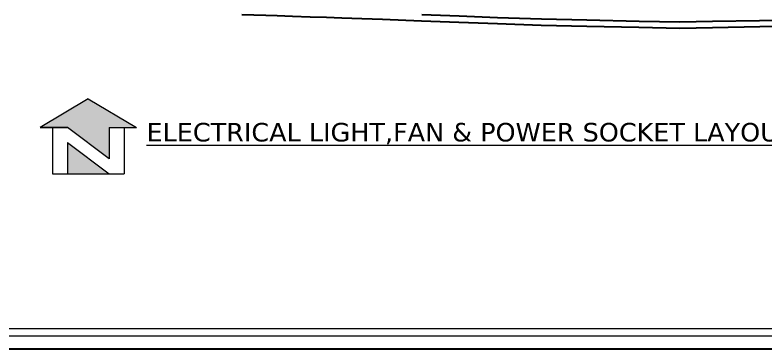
# Model space of a CAD drawing. Header units: inches. Extents: x 109699 to 44449955, y -10987 to 15824140.
# Drawn here: x 195979 to 196585, y -4569 to -4299 of the extents above; entities that cross this region are included whole.
import ezdxf

# ---------------------------------------------------------------- set-up
doc = ezdxf.new("R2010")
doc.units = ezdxf.units.IN
doc.header["$LTSCALE"] = 5
doc.header["$MEASUREMENT"] = 0
for name, color, linetype, lineweight in [('@NORMAL', 7, 'Continuous', 5), ('dimen', 20, 'Continuous', 15), ('Low Height wall --- 2', 252, 'Continuous', 30), ('Text', 7, 'Continuous', 0), ('Wall-01', 250, 'Continuous', 50), ('WALL-1', 8, 'Continuous', 9)]:
    doc.layers.add(name, color=color, linetype=linetype, lineweight=lineweight)
doc.styles.add('AR8', font='swisscl.ttf')

# ---------------------------------------------------------------- blocks, each defined once
blk = doc.blocks.new('zxczxczxcz')
at = {"layer": '@NORMAL'}
for points in [[(177327.54, -15450.1), (175295.18, -15450.1), (175295.18, -14276.83), (177327.54, -14276.83)], [(177319.91, -15442.46), (175302.82, -15442.46), (175302.82, -14284.47), (177319.91, -14284.47)]]:
    blk.add_lwpolyline(points, close=True, dxfattribs=at)
at = {"layer": 'WALL-1', "lineweight": 30}
blk.add_line((177340.91, -14263.47), (177340.91, -15463.47), dxfattribs=at)
blk.add_lwpolyline([(177340.91, -15463.47), (175281.82, -15463.47), (175281.82, -14263.47), (177340.91, -14263.47)], close=True, dxfattribs=at)
blk = doc.blocks.new('mnb')
at = {"layer": 'dimen'}
h = blk.add_hatch(color=256, dxfattribs=at)
h.paths.add_polyline_path([(-27.51, 26.5), (-11.92, 26.5), (11.92, 8.5), (11.92, 26.5), (27.48, 26.5), (-0.01, 42.79)])
h.paths.add_polyline_path([(11.92, 0), (-11.92, 17.99), (-11.92, 0)])
for p, q in [((-0.01, 42.79), (-27.51, 26.5)), ((-0.01, 42.79), (27.48, 26.5)), ((-27.51, 26.5), (-11.92, 26.5)), ((-27.51, 26.5), (-11.92, 26.5)), ((-13.34, 26.5), (-27.51, 26.5)), ((-20.42, 26.5), (-20.42, 0)), ((-11.92, 26.5), (-13.34, 26.5)), ((-11.92, 26.5), (-13.34, 26.5)), ((11.92, 8.5), (-11.92, 26.5)), ((11.92, 26.5), (27.48, 26.5)), ((11.92, 26.5), (11.92, 8.5)), ((13.36, 26.5), (27.48, 26.5)), ((20.42, 26.5), (20.42, 0)), ((-11.92, 17.99), (11.92, 0)), ((-11.92, 17.99), (-11.92, 0)), ((-20.42, 0), (20.42, 0))]:
    blk.add_line(p, q, dxfattribs=at)

msp = doc.modelspace()

# ---------------------------------------------------------------- hatches: boundary and pattern name
at = {"layer": 'dimen'}
h = msp.add_hatch(color=256, dxfattribs=at)
h.paths.add_polyline_path([(195998.9, -4389.75), (196020.96, -4389.75), (196054.7, -4415.22), (196054.7, -4389.75), (196076.73, -4389.75), (196037.81, -4366.69)])
h.paths.add_polyline_path([(196054.7, -4427.25), (196020.96, -4401.79), (196020.96, -4427.25)])

# ---------------------------------------------------------------- linework, layer by layer
for p, q in [((196037.81, -4366.69, 16.97), (195998.9, -4389.75, 16.97)), ((196037.81, -4366.69, 16.97), (196076.73, -4389.75, 16.97)), ((195998.9, -4389.75, 16.97), (196020.96, -4389.75, 16.97)), ((195998.9, -4389.75, 16.97), (196020.96, -4389.75, 16.97)), ((196018.96, -4389.75, 16.97), (195998.9, -4389.75, 16.97)), ((196020.96, -4389.75, 16.97), (196018.96, -4389.75, 16.97)), ((196020.96, -4389.75, 16.97), (196018.96, -4389.75, 16.97)), ((196054.7, -4415.22, 16.97), (196020.96, -4389.75, 16.97)), ((196054.7, -4389.75, 16.97), (196076.73, -4389.75, 16.97)), ((196054.7, -4389.75, 16.97), (196054.7, -4415.22, 16.97)), ((196056.73, -4389.75, 16.97), (196076.73, -4389.75, 16.97)), ((196066.73, -4389.75, 16.97), (196066.73, -4427.25, 16.97)), ((196020.96, -4401.79, 16.97), (196054.7, -4427.25, 16.97)), ((196020.96, -4401.79, 16.97), (196020.96, -4427.25, 16.97))]:
    msp.add_line(p, q, dxfattribs=at)
at = {"layer": 'Low Height wall --- 2', "elevation": 0.19}
for points in [[(196162.01, -4298.33), (196181.27, -4298.99), (196190.59, -4299.32), (196202.96, -4299.74), (196217.25, -4300.24), (196230.31, -4300.69), (196242.62, -4301.12), (196258.9, -4301.68), (196275.63, -4302.26), (196307.14, -4303.44), (196337.3, -4304.59), (196368.44, -4305.77), (196403.9, -4306.99), (196440.63, -4307.83), (196482.89, -4308.79), (196515.77, -4309.39), (196542.33, -4308.91), (196580.49, -4308.24), (196616.46, -4307.6)], [(196307.33, -4298.45), (196337.49, -4299.59), (196368.62, -4300.77), (196404.04, -4301.99), (196440.74, -4302.83), (196482.99, -4303.79), (196515.77, -4304.39), (196542.24, -4303.91), (196580.41, -4303.24), (196616.37, -4302.6)]]:
    msp.add_lwpolyline(points, dxfattribs=at)

# ---------------------------------------------------------------- block references
at = {"layer": 'Wall-01', "xscale": 1.415232000028482, "yscale": 1.415232000028482, "zscale": 1.415232000028482}
msp.add_blockref('mnb', (196037.83, -4427.25, 16.97), dxfattribs=at)
at = {"layer": 'WALL-1', "linetype": 'Continuous', "xscale": 0.7745455872000001, "yscale": 0.7745455872000001, "zscale": 0.7745455872000001, "rotation": 270}
msp.add_blockref('zxczxczxcz', (207907.13, 132789.8), dxfattribs=at)

# ---------------------------------------------------------------- texts
at = {"layer": 'Text', "insert": (196084.85, -4386.08, 1345.91), "char_height": 15, "width": 856.5915, "attachment_point": 1, "style": 'AR8'}
msp.add_mtext('\\A1;{\\fVerdana|b0|i0|c0|p34;\\LELECTRICAL LIGHT,FAN & POWER SOCKET LAYOUT ALL TOGETHER }', dxfattribs=at)

doc.saveas('drawing.dxf')
